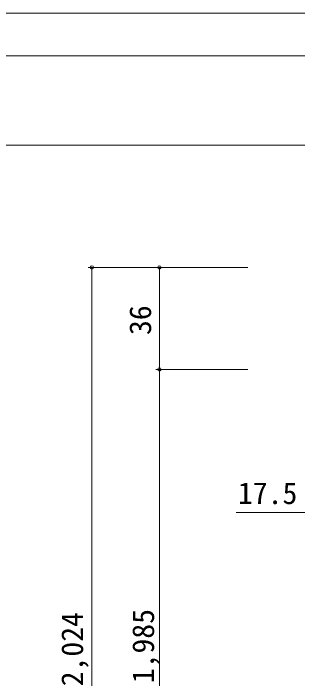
# Model space of a CAD drawing. Units: millimetres on the paper, enlarged 10 times, with parts at other scales. Extents: x -2000 to 2000, y -1385 to 1385.
# Drawn here: x -1389 to -1055, y 602 to 1385 of the extents above; entities that cross this region are included whole.
import ezdxf
from ezdxf.enums import TextEntityAlignment as Align

# ---------------------------------------------------------------- set-up
doc = ezdxf.new("R2010")
doc.units = ezdxf.units.MM
doc.header["$LTSCALE"] = 10
doc.header["$PDMODE"] = 32
doc.header["$PDSIZE"] = 4
for name, color, linetype, lineweight in [('1-0_H-SYM', 7, 'Continuous', 20), ('1-1_0', 7, 'Continuous', 20), ('2-0_18', 7, 'Continuous', 18)]:
    doc.layers.add(name, color=color, linetype=linetype, lineweight=lineweight)
doc.styles.add('ＭＳ ゴシック', font='')
doc.styles.get('ＭＳ ゴシック').set_extended_font_data('MS Gothic')

msp = doc.modelspace()

# ---------------------------------------------------------------- linework, layer by layer
at = {"layer": '1-0_H-SYM'}
for p, q in [((-1950, 1335), (380, 1335)), ((-1950, 1335), (380, 1335)), ((-1950, 1230), (380, 1230)), ((-1950, 1230), (380, 1230))]:
    msp.add_line(p, q, dxfattribs=at)
at = {"layer": '1-1_0'}
for p, q in [((-1950, 1335), (380, 1335)), ((-1950, 1230), (380, 1230))]:
    msp.add_line(p, q, dxfattribs=at)
msp.add_lwpolyline([(2000, -1385), (2000, 1385), (-2000, 1385), (-2000, -1385)], dxfattribs=at)
at = {"layer": '2-0_18', "color": 4, "lineweight": 9}
for p, q in [((-1155.12, 1086.11), (-1300.7, 1086.11)), ((-1296.53, 1086.11), (-1296.53, 142.29)), ((-1113.24, 1086.11), (-1221.19, 1086.11)), ((-1217.02, 966.11), (-1217.02, 1086.11)), ((-1113.24, 966.11), (-1221.19, 966.11)), ((-1217.02, 966.11), (-1217.02, 152.29)), ((-1039.08, 797.93), (-1126.81, 797.93))]:
    msp.add_line(p, q, dxfattribs=at)
at = {"layer": '2-0_18', "color": 4}
for p in [(-1296.53, 1086.11), (-1217.02, 1086.11), (-1217.02, 966.11)]:
    msp.add_point(p, dxfattribs=at)

# ---------------------------------------------------------------- texts
at = {"layer": '2-0_18', "style": 'ＭＳ ゴシック'}
for s, p in [('36', (-1219.1, 1006.55)), ('枠内IH:1,985', (-1215.63, 474.62)), ('枠外H:2,024', (-1299.04, 488.42))]:
    msp.add_text(s, height=25.66, rotation=90, dxfattribs=at).set_placement(p, align=Align.BOTTOM_LEFT)
msp.add_text('17.5', height=25.66, dxfattribs=at).set_placement((-1124.72, 800.02), align=Align.BOTTOM_LEFT)

doc.saveas('drawing.dxf')
